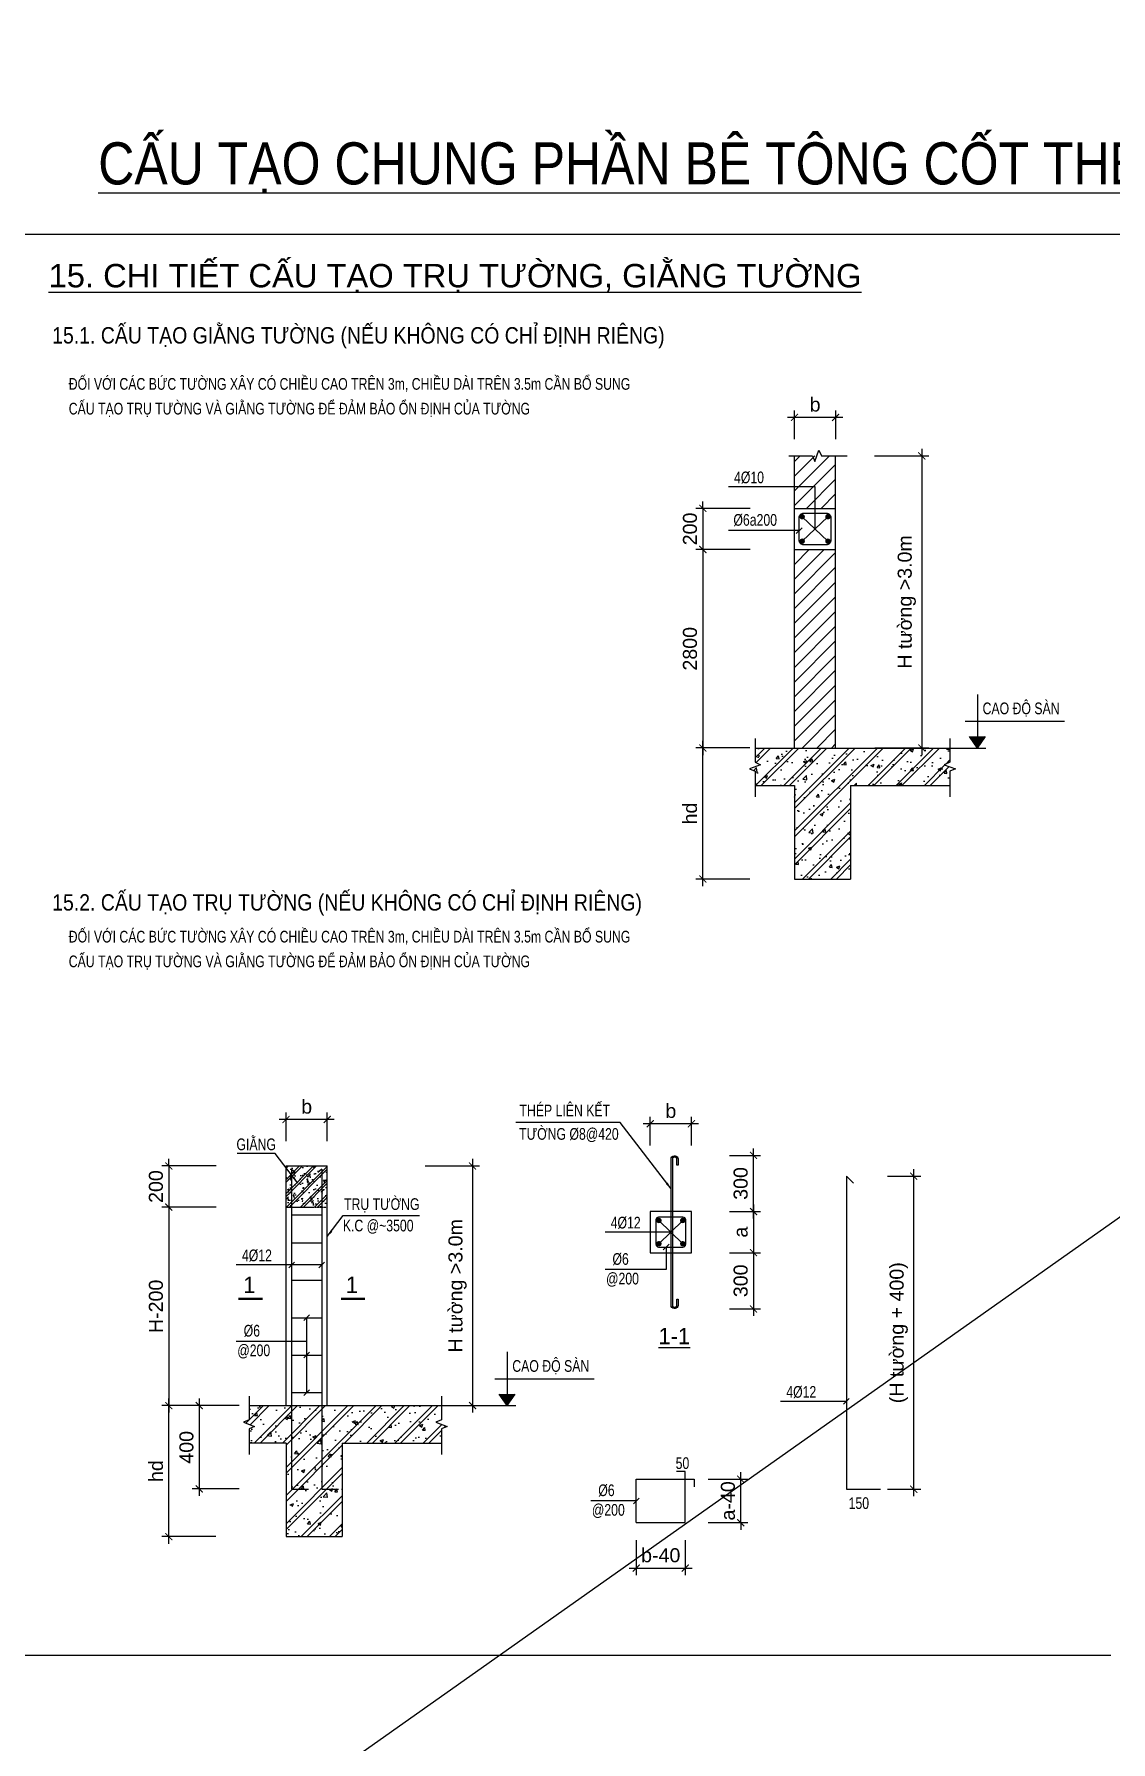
# Model space of a CAD drawing. Header units: millimetres. Extents: x -241424 to 696054, y -125618 to 93710.
# Drawn here: x 226149 to 249154, y 22912 to 59397 of the extents above; entities that cross this region are included whole.
import ezdxf
from ezdxf.enums import TextEntityAlignment as Align

# ---------------------------------------------------------------- set-up
doc = ezdxf.new("R2010")
doc.units = ezdxf.units.MM
doc.header["$LTSCALE"] = 7
doc.header["$PDMODE"] = 3
doc.linetypes.add('HIDDEN', pattern=[0.375, 0.25, -0.125])
doc.layers.get('0').update_dxf_attribs({"linetype": 'CONTINUOUS'})
doc.layers.get('Defpoints').update_dxf_attribs({"color": 6, "linetype": 'CONTINUOUS'})
for name, color, linetype in [('CDC_02_DIM', 1, 'CONTINUOUS'), ('CDC_03_BORDER', 3, 'CONTINUOUS'), ('CDC_04_HIDDEN', 8, 'HIDDEN'), ('CDC_05_STEEL', 4, 'CONTINUOUS'), ('CDC_06_TEXT', 2, 'CONTINUOUS'), ('CDC_10_HATCH', 251, 'CONTINUOUS'), ('CDC_11_NOTE', 8, 'CONTINUOUS')]:
    doc.layers.add(name, color=color, linetype=linetype)
doc.layers.add('KCS_Plotter', color=11, linetype='CONTINUOUS', plot=False)
doc.styles.add('ARIAL', font='arial.ttf')
doc.styles.add('AVANTH-KT', font='')
doc.styles.get('AVANTH-KT').set_extended_font_data('.VnAvantH')
doc.dimstyles.new('DIM1-25', dxfattribs={"dimscale": 1.2, "dimtxt": 250, "dimasz": 125, "dimexe": 125, "dimexo": 0.06, "dimgap": 100, "dimtad": 1, "dimdec": 0, "dimzin": 0, "dimdsep": 46, "dimtxsty": 'ARIAL', "dimblk": 'ARCHTICK', "dimcen": 100, "dimdle": 125, "dimclrd": 256, "dimclre": 1, "dimclrt": 2, "dimadec": 0, "dimazin": 0, "dimtfac": 1, "dimtdec": 0, "dimtix": 1, "dimtmove": 2, "dimatfit": 0, "dimfxl": 1, "dimtolj": 1, "dimtzin": 0, "dimarcsym": 0})

# ---------------------------------------------------------------- blocks, each defined once
blk = doc.blocks.new('_ArchTick')
at = {"color": 0, "linetype": 'ByBlock', "const_width": 0.15}
blk.add_lwpolyline([(-0.5, -0.5), (0.5, 0.5)], dxfattribs=at)
blk = doc.blocks.new('*D276')
at = {"layer": 'CDC_02_DIM', "lineweight": -2, "transparency": 16777216}
blk.add_line((232562, 36210), (231382, 36210), dxfattribs=at)
at = {"layer": 'CDC_02_DIM', "color": 1, "lineweight": -2, "transparency": 16777216}
for p, q in [((231532, 35747), (231532, 36360)), ((232412, 35747), (232412, 36360))]:
    blk.add_line(p, q, dxfattribs=at)
at = {"layer": 'Defpoints', "color": 0, "transparency": 16777216}
for p in [(231532, 36210), (231532, 35747), (232412, 35747)]:
    blk.add_point(p, dxfattribs=at)
at = {"layer": 'CDC_02_DIM', "lineweight": -2, "transparency": 16777216, "xscale": 150, "yscale": 150, "zscale": 150, "rotation": 180}
blk.add_blockref('_ArchTick', (231532, 36210), dxfattribs=at)
at = {"layer": 'CDC_02_DIM', "lineweight": -2, "transparency": 16777216, "xscale": 150, "yscale": 150, "zscale": 150}
blk.add_blockref('_ArchTick', (232412, 36210), dxfattribs=at)
at = {"layer": 'CDC_02_DIM', "color": 2, "transparency": 16777216, "insert": (231972, 36482), "char_height": 300, "attachment_point": 5, "style": 'ARIAL'}
blk.add_mtext('\\A1;b', dxfattribs=at)
blk = doc.blocks.new('*D277')
at = {"layer": 'CDC_02_DIM', "color": 1, "lineweight": -2, "transparency": 16777216}
for p, q in [((230037, 34336), (228876, 34336)), ((230028, 30096), (228876, 30096))]:
    blk.add_line(p, q, dxfattribs=at)
at = {"layer": 'CDC_02_DIM', "lineweight": -2, "transparency": 16777216}
blk.add_line((229026, 34486), (229026, 29946), dxfattribs=at)
at = {"layer": 'Defpoints', "color": 0, "transparency": 16777216}
for p in [(230037, 34336), (229026, 30096), (230028, 30096)]:
    blk.add_point(p, dxfattribs=at)
at = {"layer": 'CDC_02_DIM', "lineweight": -2, "transparency": 16777216, "xscale": 150, "yscale": 150, "zscale": 150}
for p, rotation in [((229026, 34336), 90), ((229026, 30096), 270)]:
    blk.add_blockref('_ArchTick', p, dxfattribs=dict(at, rotation=rotation))
at = {"layer": 'CDC_02_DIM', "color": 2, "transparency": 16777216, "insert": (228752, 32216), "char_height": 300, "attachment_point": 5, "rotation": 90, "style": 'ARIAL'}
blk.add_mtext('\\A1;H-200', dxfattribs=at)
blk = doc.blocks.new('*D278')
at = {"layer": 'CDC_02_DIM', "color": 1, "lineweight": -2, "transparency": 16777216}
for p, q in [((230028, 30096), (228876, 30096)), ((230034, 27296), (228876, 27296))]:
    blk.add_line(p, q, dxfattribs=at)
at = {"layer": 'CDC_02_DIM', "lineweight": -2, "transparency": 16777216}
blk.add_line((229026, 27146), (229026, 30246), dxfattribs=at)
at = {"layer": 'Defpoints', "color": 0, "transparency": 16777216}
for p in [(229026, 30096), (230028, 30096), (230034, 27296)]:
    blk.add_point(p, dxfattribs=at)
at = {"layer": 'CDC_02_DIM', "lineweight": -2, "transparency": 16777216, "xscale": 150, "yscale": 150, "zscale": 150}
for p, rotation in [((229026, 30096), 90), ((229026, 27296), 270)]:
    blk.add_blockref('_ArchTick', p, dxfattribs=dict(at, rotation=rotation))
at = {"layer": 'CDC_02_DIM', "color": 2, "transparency": 16777216, "insert": (228753, 28696), "char_height": 300, "attachment_point": 5, "rotation": 90, "style": 'ARIAL'}
blk.add_mtext('\\A1;h{\\f.VnArial|b0|i0|c0|p34;d}', dxfattribs=at)
blk = doc.blocks.new('*D279')
at = {"layer": 'CDC_02_DIM', "color": 1, "lineweight": -2, "transparency": 16777216}
for p, q in [((230037, 35216), (228876, 35216)), ((230035, 34336), (228876, 34336))]:
    blk.add_line(p, q, dxfattribs=at)
at = {"layer": 'CDC_02_DIM', "lineweight": -2, "transparency": 16777216}
for p, q in [((229026, 35216), (229026, 35366)), ((229026, 35216), (229026, 34336)), ((229026, 34336), (229026, 34186))]:
    blk.add_line(p, q, dxfattribs=at)
at = {"layer": 'Defpoints', "color": 0, "transparency": 16777216}
for p in [(230037, 35216), (229026, 34336), (230035, 34336)]:
    blk.add_point(p, dxfattribs=at)
at = {"layer": 'CDC_02_DIM', "lineweight": -2, "transparency": 16777216, "xscale": 150, "yscale": 150, "zscale": 150}
for p, rotation in [((229026, 35216), 270), ((229026, 34336), 90)]:
    blk.add_blockref('_ArchTick', p, dxfattribs=dict(at, rotation=rotation))
at = {"layer": 'CDC_02_DIM', "color": 2, "transparency": 16777216, "insert": (228752, 34776), "char_height": 300, "attachment_point": 5, "rotation": 90, "style": 'ARIAL'}
blk.add_mtext('\\A1;200', dxfattribs=at)
blk = doc.blocks.new('*D280')
at = {"layer": 'CDC_02_DIM', "color": 1, "lineweight": -2, "transparency": 16777216}
for p, q in [((234505, 35216), (235666, 35216)), ((234515, 30096), (235666, 30096))]:
    blk.add_line(p, q, dxfattribs=at)
at = {"layer": 'CDC_02_DIM', "lineweight": -2, "transparency": 16777216}
blk.add_line((235516, 35366), (235516, 29946), dxfattribs=at)
at = {"layer": 'Defpoints', "color": 0, "transparency": 16777216}
for p in [(234505, 35216), (234515, 30096), (235516, 30096)]:
    blk.add_point(p, dxfattribs=at)
at = {"layer": 'CDC_02_DIM', "lineweight": -2, "transparency": 16777216, "xscale": 150, "yscale": 150, "zscale": 150}
for p, rotation in [((235516, 35216), 90), ((235516, 30096), 270)]:
    blk.add_blockref('_ArchTick', p, dxfattribs=dict(at, rotation=rotation))
at = {"layer": 'CDC_02_DIM', "color": 2, "transparency": 16777216, "insert": (235196, 32656), "char_height": 300, "attachment_point": 5, "rotation": 90, "style": 'ARIAL'}
blk.add_mtext('\\A1;H t{\\f.VnArial|b0|i0|c0|p34;\xadêng >3.0m}', dxfattribs=at)
blk = doc.blocks.new('*D281')
at = {"layer": 'CDC_02_DIM', "color": 1, "lineweight": -2, "transparency": 16777216}
for p, q in [((230531, 30096), (229527, 30096)), ((230531, 28315), (229527, 28315))]:
    blk.add_line(p, q, dxfattribs=at)
at = {"layer": 'CDC_02_DIM', "lineweight": -2, "transparency": 16777216}
blk.add_line((229677, 30246), (229677, 28165), dxfattribs=at)
at = {"layer": 'Defpoints', "color": 0, "transparency": 16777216}
for p in [(230531, 30096), (229677, 28315), (230531, 28315)]:
    blk.add_point(p, dxfattribs=at)
at = {"layer": 'CDC_02_DIM', "lineweight": -2, "transparency": 16777216, "xscale": 150, "yscale": 150, "zscale": 150}
for p, rotation in [((229677, 30096), 90), ((229677, 28315), 270)]:
    blk.add_blockref('_ArchTick', p, dxfattribs=dict(at, rotation=rotation))
at = {"layer": 'CDC_02_DIM', "color": 2, "transparency": 16777216, "insert": (229404, 29205), "char_height": 300, "attachment_point": 5, "rotation": 90, "style": 'ARIAL'}
blk.add_mtext('\\A1;400', dxfattribs=at)
blk = doc.blocks.new('*D282')
at = {"layer": 'CDC_02_DIM', "color": 1, "lineweight": -2, "transparency": 16777216}
for p, q in [((239313, 35656), (239313, 36268)), ((240193, 35656), (240193, 36268))]:
    blk.add_line(p, q, dxfattribs=at)
at = {"layer": 'CDC_02_DIM', "lineweight": -2, "transparency": 16777216}
blk.add_line((240343, 36118), (239163, 36118), dxfattribs=at)
at = {"layer": 'Defpoints', "color": 0, "transparency": 16777216}
for p in [(239313, 36118), (239313, 35656), (240193, 35656)]:
    blk.add_point(p, dxfattribs=at)
at = {"layer": 'CDC_02_DIM', "lineweight": -2, "transparency": 16777216, "xscale": 150, "yscale": 150, "zscale": 150, "rotation": 180}
blk.add_blockref('_ArchTick', (239313, 36118), dxfattribs=at)
at = {"layer": 'CDC_02_DIM', "lineweight": -2, "transparency": 16777216, "xscale": 150, "yscale": 150, "zscale": 150}
blk.add_blockref('_ArchTick', (240193, 36118), dxfattribs=at)
at = {"layer": 'CDC_02_DIM', "color": 2, "transparency": 16777216, "insert": (239753, 36391), "char_height": 300, "attachment_point": 5, "style": 'ARIAL'}
blk.add_mtext('\\A1;b', dxfattribs=at)
blk = doc.blocks.new('*D283')
at = {"layer": 'CDC_02_DIM', "lineweight": -2, "transparency": 16777216}
blk.add_line((241519, 34392), (241519, 33212), dxfattribs=at)
at = {"layer": 'CDC_02_DIM', "color": 1, "lineweight": -2, "transparency": 16777216}
for p, q in [((241003, 34242), (241669, 34242)), ((241003, 33362), (241669, 33362))]:
    blk.add_line(p, q, dxfattribs=at)
at = {"layer": 'Defpoints', "color": 0, "transparency": 16777216}
for p in [(241003, 34242), (241003, 33362), (241519, 33362)]:
    blk.add_point(p, dxfattribs=at)
at = {"layer": 'CDC_02_DIM', "lineweight": -2, "transparency": 16777216, "xscale": 150, "yscale": 150, "zscale": 150}
for p, rotation in [((241519, 34242), 90), ((241519, 33362), 270)]:
    blk.add_blockref('_ArchTick', p, dxfattribs=dict(at, rotation=rotation))
at = {"layer": 'CDC_02_DIM', "color": 2, "transparency": 16777216, "insert": (241246, 33802), "char_height": 300, "attachment_point": 5, "rotation": 90, "style": 'ARIAL'}
blk.add_mtext('\\A1;a', dxfattribs=at)
blk = doc.blocks.new('*D284')
at = {"layer": 'CDC_02_DIM', "lineweight": -2, "transparency": 16777216}
blk.add_line((244943, 28159), (244943, 35148), dxfattribs=at)
at = {"layer": 'CDC_02_DIM', "color": 1, "lineweight": -2, "transparency": 16777216}
for p, q in [((244385, 34998), (245093, 34998)), ((244385, 28309), (245093, 28309))]:
    blk.add_line(p, q, dxfattribs=at)
at = {"layer": 'Defpoints', "color": 0, "transparency": 16777216}
for p in [(244385, 34998), (244943, 34998), (244385, 28309)]:
    blk.add_point(p, dxfattribs=at)
at = {"layer": 'CDC_02_DIM', "lineweight": -2, "transparency": 16777216, "xscale": 150, "yscale": 150, "zscale": 150}
for p, rotation in [((244943, 34998), 90), ((244943, 28309), 270)]:
    blk.add_blockref('_ArchTick', p, dxfattribs=dict(at, rotation=rotation))
at = {"layer": 'CDC_02_DIM', "color": 2, "transparency": 16777216, "insert": (244623, 31653), "char_height": 300, "attachment_point": 5, "rotation": 90, "style": 'ARIAL'}
blk.add_mtext('\\A1;(H {\\f.VnArial|b0|i0|c0|p34;t\xadêng + }400)', dxfattribs=at)
blk = doc.blocks.new('*D285')
at = {"layer": 'CDC_02_DIM', "color": 1, "lineweight": -2, "transparency": 16777216}
for p, q in [((239013, 27221), (239013, 26474)), ((240060, 27221), (240060, 26474))]:
    blk.add_line(p, q, dxfattribs=at)
at = {"layer": 'CDC_02_DIM', "lineweight": -2, "transparency": 16777216}
blk.add_line((238863, 26624), (240210, 26624), dxfattribs=at)
at = {"layer": 'Defpoints', "color": 0, "transparency": 16777216}
for p in [(239013, 27221), (240060, 27221), (240060, 26624)]:
    blk.add_point(p, dxfattribs=at)
at = {"layer": 'CDC_02_DIM', "lineweight": -2, "transparency": 16777216, "xscale": 150, "yscale": 150, "zscale": 150, "rotation": 180}
blk.add_blockref('_ArchTick', (239013, 26624), dxfattribs=at)
at = {"layer": 'CDC_02_DIM', "lineweight": -2, "transparency": 16777216, "xscale": 150, "yscale": 150, "zscale": 150}
blk.add_blockref('_ArchTick', (240060, 26624), dxfattribs=at)
at = {"layer": 'CDC_02_DIM', "color": 2, "transparency": 16777216, "insert": (239537, 26897), "char_height": 300, "attachment_point": 5, "style": 'ARIAL'}
blk.add_mtext('\\A1;b-40', dxfattribs=at)
blk = doc.blocks.new('*D286')
at = {"layer": 'CDC_02_DIM', "color": 1, "lineweight": -2, "transparency": 16777216}
for p, q in [((240554, 28524), (241396, 28524)), ((240554, 27595), (241396, 27595))]:
    blk.add_line(p, q, dxfattribs=at)
at = {"layer": 'CDC_02_DIM', "lineweight": -2, "transparency": 16777216}
for p, q in [((241246, 28524), (241246, 28674)), ((241246, 27595), (241246, 28524)), ((241246, 27595), (241246, 27445))]:
    blk.add_line(p, q, dxfattribs=at)
at = {"layer": 'Defpoints', "color": 0, "transparency": 16777216}
for p in [(240554, 28524), (241246, 28524), (240554, 27595)]:
    blk.add_point(p, dxfattribs=at)
at = {"layer": 'CDC_02_DIM', "lineweight": -2, "transparency": 16777216, "xscale": 150, "yscale": 150, "zscale": 150}
for p, rotation in [((241246, 28524), 270), ((241246, 27595), 90)]:
    blk.add_blockref('_ArchTick', p, dxfattribs=dict(at, rotation=rotation))
at = {"layer": 'CDC_02_DIM', "color": 2, "transparency": 16777216, "insert": (240973, 28060), "char_height": 300, "attachment_point": 5, "rotation": 90, "style": 'ARIAL'}
blk.add_mtext('\\A1;a-40', dxfattribs=at)
blk = doc.blocks.new('*D287')
at = {"layer": 'CDC_02_DIM', "color": 1, "lineweight": -2, "transparency": 16777216}
for p, q in [((241003, 33362), (241669, 33362)), ((241003, 32162), (241669, 32162))]:
    blk.add_line(p, q, dxfattribs=at)
at = {"layer": 'CDC_02_DIM', "lineweight": -2, "transparency": 16777216}
blk.add_line((241519, 33512), (241519, 32012), dxfattribs=at)
at = {"layer": 'Defpoints', "color": 0, "transparency": 16777216}
for p in [(241003, 33362), (241003, 32162), (241519, 32162)]:
    blk.add_point(p, dxfattribs=at)
at = {"layer": 'CDC_02_DIM', "lineweight": -2, "transparency": 16777216, "xscale": 150, "yscale": 150, "zscale": 150}
for p, rotation in [((241519, 33362), 90), ((241519, 32162), 270)]:
    blk.add_blockref('_ArchTick', p, dxfattribs=dict(at, rotation=rotation))
at = {"layer": 'CDC_02_DIM', "color": 2, "transparency": 16777216, "insert": (241246, 32762), "char_height": 300, "attachment_point": 5, "rotation": 90, "style": 'ARIAL'}
blk.add_mtext('\\A1;300', dxfattribs=at)
blk = doc.blocks.new('*D288')
at = {"layer": 'CDC_02_DIM', "color": 1, "lineweight": -2, "transparency": 16777216}
for p, q in [((241003, 35442), (241669, 35442)), ((241003, 34242), (241669, 34242))]:
    blk.add_line(p, q, dxfattribs=at)
at = {"layer": 'CDC_02_DIM', "lineweight": -2, "transparency": 16777216}
blk.add_line((241519, 34092), (241519, 35592), dxfattribs=at)
at = {"layer": 'Defpoints', "color": 0, "transparency": 16777216}
for p in [(241003, 35442), (241519, 35442), (241003, 34242)]:
    blk.add_point(p, dxfattribs=at)
at = {"layer": 'CDC_02_DIM', "lineweight": -2, "transparency": 16777216, "xscale": 150, "yscale": 150, "zscale": 150}
for p, rotation in [((241519, 35442), 90), ((241519, 34242), 270)]:
    blk.add_blockref('_ArchTick', p, dxfattribs=dict(at, rotation=rotation))
at = {"layer": 'CDC_02_DIM', "color": 2, "transparency": 16777216, "insert": (241246, 34842), "char_height": 300, "attachment_point": 5, "rotation": 90, "style": 'ARIAL'}
blk.add_mtext('\\A1;300', dxfattribs=at)
blk = doc.blocks.new('*D801')
at = {"layer": 'CDC_02_DIM', "lineweight": -2, "transparency": 16777216}
blk.add_line((243425, 51210), (242245, 51210), dxfattribs=at)
at = {"layer": 'CDC_02_DIM', "color": 1, "lineweight": -2, "transparency": 16777216}
for p, q in [((242395, 50747), (242395, 51360)), ((243275, 50747), (243275, 51360))]:
    blk.add_line(p, q, dxfattribs=at)
at = {"layer": 'Defpoints', "color": 0, "transparency": 16777216}
for p in [(242395, 51210), (242395, 50747), (243275, 50747)]:
    blk.add_point(p, dxfattribs=at)
at = {"layer": 'CDC_02_DIM', "lineweight": -2, "transparency": 16777216, "xscale": 150, "yscale": 150, "zscale": 150, "rotation": 180}
blk.add_blockref('_ArchTick', (242395, 51210), dxfattribs=at)
at = {"layer": 'CDC_02_DIM', "lineweight": -2, "transparency": 16777216, "xscale": 150, "yscale": 150, "zscale": 150}
blk.add_blockref('_ArchTick', (243275, 51210), dxfattribs=at)
at = {"layer": 'CDC_02_DIM', "color": 2, "transparency": 16777216, "insert": (242835, 51483), "char_height": 300, "attachment_point": 5, "style": 'ARIAL'}
blk.add_mtext('\\A1;b', dxfattribs=at)
blk = doc.blocks.new('*D802')
at = {"layer": 'CDC_02_DIM', "lineweight": -2, "transparency": 16777216}
blk.add_line((240436, 48536), (240436, 43996), dxfattribs=at)
at = {"layer": 'CDC_02_DIM', "color": 1, "lineweight": -2, "transparency": 16777216}
for p, q in [((241447, 48386), (240286, 48386)), ((241438, 44146), (240286, 44146))]:
    blk.add_line(p, q, dxfattribs=at)
at = {"layer": 'Defpoints', "color": 0, "transparency": 16777216}
for p in [(241447, 48386), (240436, 44146), (241438, 44146)]:
    blk.add_point(p, dxfattribs=at)
at = {"layer": 'CDC_02_DIM', "lineweight": -2, "transparency": 16777216, "xscale": 150, "yscale": 150, "zscale": 150}
for p, rotation in [((240436, 48386), 90), ((240436, 44146), 270)]:
    blk.add_blockref('_ArchTick', p, dxfattribs=dict(at, rotation=rotation))
at = {"layer": 'CDC_02_DIM', "color": 2, "transparency": 16777216, "insert": (240163, 46266), "char_height": 300, "attachment_point": 5, "rotation": 90, "style": 'ARIAL'}
blk.add_mtext('\\A1;2800', dxfattribs=at)
blk = doc.blocks.new('*D803')
at = {"layer": 'CDC_02_DIM', "lineweight": -2, "transparency": 16777216}
blk.add_line((240436, 41196), (240436, 44296), dxfattribs=at)
at = {"layer": 'CDC_02_DIM', "color": 1, "lineweight": -2, "transparency": 16777216}
for p, q in [((241438, 44146), (240286, 44146)), ((241444, 41346), (240286, 41346))]:
    blk.add_line(p, q, dxfattribs=at)
at = {"layer": 'Defpoints', "color": 0, "transparency": 16777216}
for p in [(240436, 44146), (241438, 44146), (241444, 41346)]:
    blk.add_point(p, dxfattribs=at)
at = {"layer": 'CDC_02_DIM', "lineweight": -2, "transparency": 16777216, "xscale": 150, "yscale": 150, "zscale": 150}
for p, rotation in [((240436, 44146), 90), ((240436, 41346), 270)]:
    blk.add_blockref('_ArchTick', p, dxfattribs=dict(at, rotation=rotation))
at = {"layer": 'CDC_02_DIM', "color": 2, "transparency": 16777216, "insert": (240163, 42746), "char_height": 300, "attachment_point": 5, "rotation": 90, "style": 'ARIAL'}
blk.add_mtext('\\A1;h{\\f.VnArial|b0|i0|c0|p34;d}', dxfattribs=at)
blk = doc.blocks.new('*D804')
at = {"layer": 'CDC_02_DIM', "color": 1, "lineweight": -2, "transparency": 16777216}
for p, q in [((241447, 49266), (240286, 49266)), ((241445, 48386), (240286, 48386))]:
    blk.add_line(p, q, dxfattribs=at)
at = {"layer": 'CDC_02_DIM', "lineweight": -2, "transparency": 16777216}
for p, q in [((240436, 49266), (240436, 49416)), ((240436, 49266), (240436, 48386)), ((240436, 48386), (240436, 48236))]:
    blk.add_line(p, q, dxfattribs=at)
at = {"layer": 'Defpoints', "color": 0, "transparency": 16777216}
for p in [(241447, 49266), (240436, 48386), (241445, 48386)]:
    blk.add_point(p, dxfattribs=at)
at = {"layer": 'CDC_02_DIM', "lineweight": -2, "transparency": 16777216, "xscale": 150, "yscale": 150, "zscale": 150}
for p, rotation in [((240436, 49266), 270), ((240436, 48386), 90)]:
    blk.add_blockref('_ArchTick', p, dxfattribs=dict(at, rotation=rotation))
at = {"layer": 'CDC_02_DIM', "color": 2, "transparency": 16777216, "insert": (240163, 48826), "char_height": 300, "attachment_point": 5, "rotation": 90, "style": 'ARIAL'}
blk.add_mtext('\\A1;200', dxfattribs=at)
blk = doc.blocks.new('*D805')
at = {"layer": 'CDC_02_DIM', "color": 1, "lineweight": -2, "transparency": 16777216}
for p, q in [((244104, 50387), (245265, 50387)), ((244115, 44146), (245265, 44146))]:
    blk.add_line(p, q, dxfattribs=at)
at = {"layer": 'CDC_02_DIM', "lineweight": -2, "transparency": 16777216}
blk.add_line((245115, 50537), (245115, 43996), dxfattribs=at)
at = {"layer": 'Defpoints', "color": 0, "transparency": 16777216}
for p in [(244104, 50387), (244115, 44146), (245115, 44146)]:
    blk.add_point(p, dxfattribs=at)
at = {"layer": 'CDC_02_DIM', "lineweight": -2, "transparency": 16777216, "xscale": 150, "yscale": 150, "zscale": 150}
for p, rotation in [((245115, 50387), 90), ((245115, 44146), 270)]:
    blk.add_blockref('_ArchTick', p, dxfattribs=dict(at, rotation=rotation))
at = {"layer": 'CDC_02_DIM', "color": 2, "transparency": 16777216, "insert": (244795, 47267), "char_height": 300, "attachment_point": 5, "rotation": 90, "style": 'ARIAL'}
blk.add_mtext('\\A1;H t{\\f.VnArial|b0|i0|c0|p34;\xadêng >3.0m}', dxfattribs=at)

msp = doc.modelspace()

# ---------------------------------------------------------------- hatches: boundary and pattern name
at = {"layer": 'CDC_10_HATCH'}
h = msp.add_hatch(dxfattribs=at)
h.set_pattern_fill('ANSI31', color=256, scale=70, style=0)
h.set_pattern_definition([(45, (-58975137.27, 2503613.5), (-157.1544821, 157.1544821), [])])
h.paths.add_polyline_path([(243274.5, 48385.8), (242394.5, 48385.8), (242394.5, 44145.8), (243274.5, 44145.8)])
h.paths.add_polyline_path([(242394.5, 49265.8), (243274.5, 49265.8), (243274.5, 50387.4), (242394.5, 50387.4)])
h = msp.add_hatch(dxfattribs=at)
h.set_pattern_fill('CHAU-01', color=256, scale=100, style=0, pattern_type=2)
h.set_pattern_definition([(50, (-306248.23, -40584.76), (717.2602, -62.75213), [75, -825]), (355, (-306248.2, -40584.76), (-138.7513, 752.1921), [60, -660]), (100.4514, (-306188.46, -40590), (578.5094, 689.4395), [63.7402, -701.1421]), (46.1842, (-306248.2, -40384.8), (1067.241, -165.519), [112.5, -1237.5]), (96.6356, (-306159.3, -40398.6), (934.6627, 974.1179), [95.6103, -1051.713]), (351.1842, (-306248.2, -40384.8), (934.662, 974.1186), [90, -990]), (21, (-306148.23, -40434.76), (596.90705, -402.6189), [75, -825]), (326, (-306148.2, -40434.76), (243.3153, 725.15), [60, -660]), (71.4514, (-306098.5, -40468.3), (840.2226, 322.5305), [63.7402, -701.1421]), (37.5, (-306248.23, -40584.76), (12.15986, 332.89385), [0, -652, 0, -670, 0, -662.5]), (7.5, (-306248.23, -40584.76), (263.06954, 394.41171), [0, -382, 0, -637, 0, -252.5]), (327.5, (-306471.23, -40584.76), (533.82244, -22.55487), [0, -250, 0, -780, 0, -1035]), (317.5, (-306571.23, -40584.76), (583.18617, 100.105), [0, -325, 0, -518, 0, -735]), (45, (-306248.23, -40584.76), (-300.52038, 300.52038), []), (45, (-306248.23, -40462.26), (-300.52038, 300.52038), [])])
h.paths.add_polyline_path([(243594.5, 43345.8), (245714.5, 43345.8), (245714.5, 43651.3), (245832.9, 43702.7), (245596.1, 43788.9), (245714.5, 43840.3), (245714.5, 44145.8), (242394.5, 44145.8), (241551.4, 44145.8), (241551.4, 43840.3), (241669.8, 43788.9), (241433, 43702.7), (241551.4, 43651.3), (241551.4, 43345.8), (242394.5, 43345.8), (242394.5, 41345.8), (243594.5, 41345.8)])
h = msp.add_hatch(dxfattribs=at)
h.set_pattern_fill('BT-01', color=256, scale=50, style=0, pattern_type=2)
h.set_pattern_definition([(50, (-59004331.85, 2449256.6), (358.6300913, -31.3760675), [37.5, -412.5]), (355, (-59004331.85, 2449256.6), (-69.3756668, 376.0960669), [30, -330]), (100.4514, (-59004301.97, 2449254), (289.2546909, 344.719771), [31.870095, -350.571056]), (46.1842, (-59004331.85, 2449356.6), (533.6205243, -82.759507), [56.25, -618.75]), (96.6356, (-59004287.4, 2449349.7), (467.331353, 487.0589355), [47.805144, -525.8565]), (351.1842, (-59004331.85, 2449356.6), (467.3309726, 487.0593005), [45, -495]), (21, (-59004281.85, 2449331.6), (298.453526, -201.3094453), [37.5, -412.5]), (326, (-59004281.85, 2449331.6), (121.657666, 362.5750225), [30, -330]), (71.4514, (-59004257, 2449314.84), (420.1113143, 161.2652484), [31.870095, -350.571056]), (37.5, (-59004331.85, 2449256.61), (6.07992766, 166.44692692), [0, -326, 0, -335, 0, -331.25]), (7.5, (-59004331.85, 2449256.61), (131.5347687, 197.20585594), [0, -191, 0, -318.5, 0, -126.25]), (327.5, (-59004443.35, 2449256.61), (266.9112181, -11.27743587), [0, -125, 0, -390, 0, -517.5]), (317.5, (-59004493.35, 2449256.61), (291.5930847, 50.0524912), [0, -162.5, 0, -259, 0, -367.5]), (45, (-59004331.85, 2449256.61), (-150.260191, 150.260191), []), (45, (-59004331.85, 2449317.86), (-150.260191, 150.260191), [])])
h.paths.add_polyline_path([(231532, 35215.9), (231532, 34335.9), (232412, 34335.9), (232412, 35215.9)])
h = msp.add_hatch(dxfattribs=at)
h.set_pattern_fill('CHAU-01', color=256, scale=50, style=0, pattern_type=2)
h.set_pattern_definition([(50, (-305409.3, -43084.76), (717.2602, -62.75213), [75, -825]), (355, (-305409.3, -43084.76), (-138.7513, 752.1921), [60, -660]), (100.4514, (-305349.5, -43090), (578.5094, 689.4395), [63.7402, -701.1421]), (46.1842, (-305409.3, -42884.8), (1067.241, -165.519), [112.5, -1237.5]), (96.6356, (-305320.3, -42898.6), (934.6627, 974.1179), [95.6103, -1051.713]), (351.1842, (-305409.3, -42884.8), (934.662, 974.1186), [90, -990]), (21, (-305309.3, -42934.76), (596.90705, -402.6189), [75, -825]), (326, (-305309.3, -42934.76), (243.3153, 725.15), [60, -660]), (71.4514, (-305259.5, -42968.3), (840.2226, 322.5305), [63.7402, -701.1421]), (37.5, (-305409.27, -43084.76), (12.15986, 332.89385), [0, -652, 0, -670, 0, -662.5]), (7.5, (-305409.27, -43084.76), (263.06954, 394.41171), [0, -382, 0, -637, 0, -252.5]), (327.5, (-305632.27, -43084.76), (533.82244, -22.55487), [0, -250, 0, -780, 0, -1035]), (317.5, (-305732.27, -43084.76), (583.18617, 100.105), [0, -325, 0, -518, 0, -735]), (45, (-305409.27, -43084.76), (-300.52038, 300.52038), []), (45, (-305409.27, -42962.26), (-300.52038, 300.52038), [])])
h.paths.add_polyline_path([(230740.6, 30095.9), (230740.6, 29790.4), (230622.2, 29738.9), (230859, 29652.8), (230740.6, 29601.4), (230740.6, 29295.9), (231532, 29295.9), (231532, 27295.9), (232732, 27295.9), (232732, 29295.9), (234852, 29295.9), (234852, 29601.4), (234970.4, 29652.8), (234733.6, 29738.9), (234852, 29790.4), (234852, 30095.9)])

# ---------------------------------------------------------------- linework, layer by layer
at = {"layer": 'CDC_02_DIM'}
for p, q in [((246305, 45292.5), (246305, 44145.8)), ((248165.9, 44712.1), (246039.5, 44712.1)), ((246305, 44145.8), (246136.1, 44393)), ((246305, 44145.8), (246474, 44393)), ((245714.5, 44145.8), (246486.8, 44145.8)), ((236256.5, 31242.5), (236256.5, 30095.9)), ((238117.4, 30662.2), (235991.1, 30662.2)), ((236256.5, 30095.9), (236087.6, 30343.1)), ((236256.5, 30095.9), (236425.5, 30343.1)), ((235666, 30095.9), (236438.3, 30095.9)), ((243504.5, 30186.4), (242098.9, 30186.4)), ((243442.7, 30126.1), (243566.3, 30246.7)), ((238951.7, 27999.3), (239075.3, 28119.9)), ((239013.5, 28059.6), (238044.2, 28059.6))]:
    msp.add_line(p, q, dxfattribs=at)
at = {"layer": 'CDC_02_DIM', "ltscale": 0.5}
for points in [[(242274.5, 50387.4), (242780, 50387.4), (242831.4, 50269), (242917.6, 50505.8), (242969, 50387.4), (243518.7, 50387.4)], [(241551.4, 44345.8), (241551.4, 43840.3), (241669.8, 43788.9), (241433, 43702.7), (241551.4, 43651.3), (241551.4, 43101.6)], [(245714.5, 44345.8), (245714.5, 43840.3), (245596.1, 43788.9), (245832.9, 43702.7), (245714.5, 43651.3), (245714.5, 43101.6)], [(230740.6, 30295.9), (230740.6, 29790.4), (230622.2, 29738.9), (230859, 29652.8), (230740.6, 29601.4), (230740.6, 29051.7)], [(234852, 30295.9), (234852, 29790.4), (234733.6, 29738.9), (234970.4, 29652.8), (234852, 29601.4), (234852, 29051.7)]]:
    msp.add_lwpolyline(points, dxfattribs=at)
at = {"layer": 'CDC_02_DIM'}
for points in [[(246136.1, 44393), (246474, 44393), (246305, 44145.8)], [(236087.6, 30343.1), (236425.5, 30343.1), (236256.5, 30095.9)]]:
    msp.add_solid(points, dxfattribs=at)
at = {"layer": 'CDC_03_BORDER'}
for p, q in [((273914, 55115.3), (202526, 55115.3)), ((242394.5, 44145.8), (242394.5, 50387.4)), ((243274.5, 44145.8), (243274.5, 50387.4)), ((242394.5, 49265.8), (243274.5, 49265.8)), ((242394.5, 48385.8), (242394.5, 49265.8)), ((243274.5, 48385.8), (243274.5, 49265.8)), ((242394.5, 48385.8), (243274.5, 48385.8)), ((241551.4, 44145.8), (242394.5, 44145.8)), ((242394.5, 44145.8), (245714.5, 44145.8)), ((241551.4, 43345.8), (242394.5, 43345.8)), ((242394.5, 43345.8), (242394.5, 41345.8)), ((243594.5, 43345.8), (245714.5, 43345.8)), ((243594.5, 43345.8), (243594.5, 41345.8)), ((242394.5, 41345.8), (243594.5, 41345.8)), ((231532, 35215.9), (232412, 35215.9)), ((231532, 30095.9), (231532, 35215.9)), ((232412, 30095.9), (232412, 35215.9)), ((230740.6, 30095.9), (234852, 30095.9)), ((231532, 29295.9), (230740.6, 29295.9)), ((231532, 29295.9), (231532, 27295.9)), ((232732, 29295.9), (234852, 29295.9)), ((232732, 29295.9), (232732, 27295.9)), ((231532, 27295.9), (232732, 27295.9)), ((225840.2, 24765.7), (249154.4, 24765.7))]:
    msp.add_line(p, q, dxfattribs=at)
msp.add_lwpolyline([(239312.8, 33362.5), (240192.8, 33362.5), (240192.8, 34242.5), (239312.8, 34242.5)], close=True, dxfattribs=at)
at = {"layer": 'CDC_03_BORDER', "const_width": 44.8}
for points in [[(231030.9, 32376.9), (230515, 32376.9)], [(233219.9, 32376.9), (232704, 32376.9)]]:
    msp.add_lwpolyline(points, dxfattribs=at)
at = {"layer": 'CDC_04_HIDDEN'}
msp.add_line((231532, 34335.9), (232412, 34335.9), dxfattribs=at)
at = {"layer": 'CDC_05_STEEL'}
for p, q in [((231651, 35149.4), (231651, 28309.4)), ((231651, 35149.4), (231734.6, 35075.8)), ((232293.1, 35149.4), (232209.5, 35075.8)), ((232293.1, 35149.4), (232293.1, 28309.4)), ((231651, 34169.9), (232293.1, 34169.9)), ((231651, 33574.4), (232293.1, 33574.4)), ((231651, 32774.4), (232293.1, 32774.4)), ((231651, 31974.4), (232293.1, 31974.4)), ((231651, 31174.4), (232293.1, 31174.4)), ((231651, 30374.4), (232293.1, 30374.4)), ((239013.5, 27595.5), (239013.5, 28523.7)), ((239013.5, 28523.7), (240254.1, 28523.7)), ((240060, 28686.5), (239871.2, 28686.5)), ((240060, 27595.5), (240060, 28686.5)), ((240254.1, 28523.7), (240254.1, 28362.4)), ((231651, 28309.4), (232011.4, 28309.4)), ((232293.1, 28309.4), (232653.5, 28309.4)), ((239013.5, 27595.5), (240060, 27595.5))]:
    msp.add_line(p, q, dxfattribs=at)
for points in [[(242594.5, 48485.8, -0.4142136), (242494.5, 48585.8), (242494.5, 49065.8, -0.4142136), (242594.5, 49165.8), (243074.5, 49165.8, -0.4142136), (243174.5, 49065.8), (243174.5, 48585.8, -0.4142136), (243074.5, 48485.8)], [(239787.8, 32235.5, 0.4142136), (239822.8, 32200.5), (239845.5, 32200.5, 0.4142136), (239880.5, 32235.5), (239880.5, 32370.4), (239910.5, 32370.4), (239910.5, 32235.5, -0.4142136), (239845.5, 32170.5), (239822.8, 32170.5, -0.4142136), (239757.8, 32235.5), (239757.8, 35366.5, -0.4142136), (239822.8, 35431.5), (239845.5, 35431.5, -0.4142136), (239910.5, 35366.5), (239910.5, 35231.5), (239880.5, 35231.5), (239880.5, 35366.5, 0.4142136), (239845.5, 35401.5), (239822.8, 35401.5, 0.4142136), (239787.8, 35366.5)], [(239492.8, 33482.5), (240012.8, 33482.5, 0.4142136), (240072.8, 33542.5), (240072.8, 34062.5, 0.4142136), (240012.8, 34122.5), (239492.8, 34122.5, 0.4142136), (239432.8, 34062.5), (239432.8, 33542.5, 0.4142136)]]:
    msp.add_lwpolyline(points, format="xyb", close=True, dxfattribs=at)
at = {"layer": 'CDC_05_STEEL', "const_width": 57.6}
for points in [[(242530.8, 49087, -1), (242588.4, 49087, -1)], [(243138.2, 49087, 1), (243080.6, 49087, 1)], [(242530.8, 48564.5, 1), (242588.4, 48564.5, 1)], [(243138.2, 48564.5, -1), (243080.6, 48564.5, -1)], [(239469.1, 34051.2, -1), (239526.7, 34051.2, -1)], [(240036.6, 34051.2, 1), (239979, 34051.2, 1)], [(239469.1, 33553.7, 1), (239526.7, 33553.7, 1)], [(240036.6, 33553.7, -1), (239979, 33553.7, -1)]]:
    msp.add_lwpolyline(points, format="xyb", close=True, dxfattribs=at)
at = {"layer": 'CDC_05_STEEL'}
msp.add_lwpolyline([(243653.8, 34848), (243504.5, 34997.5), (243504.5, 28309.4), (244235.7, 28309.4)], dxfattribs=at)
at = {"layer": 'CDC_11_NOTE'}
for p, q in [((242834.5, 49724.5), (240982.5, 49724.5)), ((242834.5, 48825.8), (242834.5, 49724.5)), ((242559.6, 49087), (243109.4, 48564.5)), ((242559.6, 48564.5), (243109.4, 49087)), ((242494.5, 48791.8), (240982.5, 48791.8)), ((242432.7, 48731.5), (242556.3, 48852.1)), ((239497.9, 34051.2), (240007.8, 33553.7)), ((239497.9, 33553.7), (240007.8, 34051.2)), ((239752.8, 33802.5), (238347.3, 33802.5)), ((239591, 33422.2), (239714.7, 33542.8)), ((239652.8, 33482.5), (239652.8, 33001)), ((232293.1, 33102.9), (230468.4, 33102.9)), ((231589.1, 33042.5), (231712.8, 33163.2)), ((232231.3, 33042.5), (232354.9, 33163.2)), ((239652.8, 33001), (238347.3, 33001)), ((231910.2, 31914), (232033.8, 32034.7)), ((231972, 30374.4), (231972, 31974.4)), ((231972, 31467.9), (230468.4, 31467.9)), ((231910.2, 31114), (232033.8, 31234.7)), ((231910.2, 30314), (232033.8, 30434.7))]:
    msp.add_line(p, q, dxfattribs=at)
at = {"layer": 'KCS_Plotter'}
msp.add_line((201026, -2.5), (285126, 59397.5), dxfattribs=at)

# ---------------------------------------------------------------- texts
at = {"layer": 'CDC_06_TEXT', "style": 'ARIAL', "width": 0.85}
msp.add_text('%%UCẤU TẠO CHUNG PHẦN BÊ TÔNG CỐT THÉP', height=900, dxfattribs=at).set_placement((239035.9, 56186.3), align=Align.CENTER)
at = {"layer": 'CDC_06_TEXT', "color": 4, "style": 'ARIAL'}
msp.add_text('%%U15. CHI TIẾT CẤU TẠO TRỤ TƯỜNG, GIẰNG TƯỜNG', height=500, dxfattribs=at).set_placement((226458.3, 53987.7))
at = {"layer": 'CDC_06_TEXT', "color": 4, "style": 'ARIAL', "width": 0.85}
for s, p in [('15.1. CẤU TẠO GIẰNG TƯỜNG (NẾU KHÔNG CÓ CHỈ ĐỊNH RIÊNG)', (226534.4, 52962.8)), ('15.2. CẤU TẠO TRỤ TƯỜNG (NẾU KHÔNG CÓ CHỈ ĐỊNH RIÊNG)', (226534.4, 40847.3))]:
    msp.add_text(s, height=350, dxfattribs=at).set_placement(p, align=Align.MIDDLE_LEFT)
at = {"layer": 'CDC_06_TEXT', "style": 'ARIAL', "width": 0.75}
for s, p in [('ĐỐI VỚI CÁC BỨC TƯỜNG XÂY CÓ CHIỀU CAO TRÊN 3m, CHIỀU DÀI TRÊN 3.5m CẦN BỔ SUNG', (226888.2, 51799.8)), ('CẤU TẠO TRỤ TƯỜNG VÀ GIẰNG TƯỜNG ĐỂ ĐẢM BẢO ỔN ĐỊNH CỦA TƯỜNG', (226888.2, 51271.4)), ('4%%C10', (241103, 49802.4)), ('%%C6a200', (241089.7, 48894.4)), ('CAO ĐỘ SÀN', (246414.1, 44867.8)), ('ĐỐI VỚI CÁC BỨC TƯỜNG XÂY CÓ CHIỀU CAO TRÊN 3m, CHIỀU DÀI TRÊN 3.5m CẦN BỔ SUNG', (226888.2, 39990.3)), ('CẤU TẠO TRỤ TƯỜNG VÀ GIẰNG TƯỜNG ĐỂ ĐẢM BẢO ỔN ĐỊNH CỦA TƯỜNG', (226888.2, 39461.9)), ('THÉP LIÊN KẾT', (236519.4, 36276.3)), ('GIẰNG', (230471.8, 35552.6)), ('TƯỜNG %%C8@420', (236512.6, 35775.6)), ('TRỤ TƯỜNG', (232770.8, 34276.1)), ('K.C @~3500', (232744.7, 33818.1)), ('4%%C12', (238467.8, 33880.4)), ('4%%C12', (230588.9, 33180.8)), ('%%C6', (238505.3, 33103.6)), ('@200', (238368.8, 32685.1)), ('%%C6', (230626.4, 31570.5)), ('@200', (230489.9, 31152)), ('CAO ĐỘ SÀN', (236365.6, 30817.8)), ('4%%C12', (242219.4, 30264.3)), ('50', (239855.8, 28741.6)), ('%%C6', (238202.3, 28162.2)), ('150', (243551.6, 27887.3)), ('@200', (238065.8, 27743.7))]:
    msp.add_text(s, height=250, dxfattribs=at).set_placement(p)
at = {"layer": 'CDC_06_TEXT', "style": 'AVANTH-KT'}
for s, p in [('1', (230747.7, 32677.2)), ('1', (232936.7, 32677.2)), ('%%U1-1', (239826.3, 31582))]:
    msp.add_text(s, height=350, dxfattribs=at).set_placement(p, align=Align.MIDDLE)

# ---------------------------------------------------------------- dimensions: what is measured, and where the dimension line sits
at = {"layer": 'CDC_02_DIM'}
for base, p1, p2, picture, middle in [((242394.5, 51210.1), (243274.5, 50747.3), (242394.5, 50747.3), '*D801', (242834.5, 51482.6)), ((231532, 36209.6), (232412, 35746.9), (231532, 35746.9), '*D276', (231972, 36482.1)), ((239312.8, 36118.3), (240192.8, 35655.5), (239312.8, 35655.5), '*D282', (239752.8, 36390.7))]:
    dim = msp.add_linear_dim(base=base, p1=p1, p2=p2, text='b', dimstyle='DIM1-25', override={"dimtxsty": 'ARIAL'}, dxfattribs=at)
    dim.commit()
    dim.dimension.update_dxf_attribs({"geometry": picture, "text_midpoint": middle})
for base, p1, p2, angle, text, picture, middle in [((245115.4, 44145.8), (244104.3, 50387.4), (244114.5, 44145.8), 90, 'H t{\\f.VnArial|b0|i0|c0|p34;\xadêng >3.0m}', '*D805', (244794.9, 47266.6)), ((240435.7, 48385.8), (241446.8, 49265.8), (241445.1, 48385.8), 90, '200', '*D804', (240162.5, 48825.8)), ((240435.7, 44145.8), (241446.8, 48385.8), (241438.3, 44145.8), 90, '2800', '*D802', (240162.5, 46265.8)), ((240435.7, 44145.8), (241443.9, 41345.8), (241438.3, 44145.8), 270, 'h{\\f.VnArial|b0|i0|c0|p34;d}', '*D803', (240163.2, 42745.8)), ((229025.6, 34335.9), (230036.7, 35215.9), (230034.9, 34335.9), 90, '200', '*D279', (228752.4, 34775.9)), ((235516, 30095.9), (234504.9, 35215.9), (234515.2, 30095.9), 90, 'H t{\\f.VnArial|b0|i0|c0|p34;\xadêng >3.0m}', '*D280', (235195.6, 32655.9)), ((229025.6, 30095.9), (230036.7, 34335.9), (230028.2, 30095.9), 90, 'H-200', '*D277', (228752.4, 32215.9)), ((229025.6, 30095.9), (230033.8, 27295.9), (230028.2, 30095.9), 270, 'h{\\f.VnArial|b0|i0|c0|p34;d}', '*D278', (228753.1, 28695.9))]:
    dim = msp.add_linear_dim(base=base, p1=p1, p2=p2, angle=angle, text=text, dimstyle='DIM1-25', override={"dimtxsty": 'ARIAL'}, dxfattribs=at)
    dim.commit()
    dim.dimension.update_dxf_attribs({"geometry": picture, "text_midpoint": middle})
for p1, p2, distance, text, picture, middle in [((241002.8, 34242.5), (241002.8, 35442.5), -516, '300', '*D288', (241245.5, 34842.5)), ((244385.4, 28309.4), (244385.4, 34997.5), -558, '(H {\\f.VnArial|b0|i0|c0|p34;t\xadêng + }400)', '*D284', (244622.8, 31653.4)), ((241002.8, 34242.5), (241002.8, 33362.5), 516, 'a', '*D283', (241246.3, 33802.5)), ((241002.8, 33362.5), (241002.8, 32162.5), 516, '300', '*D287', (241245.5, 32762.5)), ((230531, 30095.9), (230531, 28314.9), -854.2, '400', '*D281', (229403.7, 29205.4)), ((240554.3, 27595.5), (240554.3, 28523.7), -691.5, 'a-40', '*D286', (240972.6, 28059.6)), ((239013.5, 27220.9), (240060, 27220.9), -596.7, 'b-40', '*D285', (239536.8, 26897.3))]:
    dim = msp.add_aligned_dim(p1=p1, p2=p2, distance=distance, text=text, dimstyle='DIM1-25', override={"dimtxsty": 'ARIAL'}, dxfattribs=at)
    dim.commit()
    dim.dimension.update_dxf_attribs({"geometry": picture, "text_midpoint": middle})

# ---------------------------------------------------------------- leaders
at = {"layer": 'CDC_11_NOTE'}
for points in [[(239757.8, 34726.7), (238671.2, 36147.3), (236443.3, 36147.3)], [(231781.5, 34851.4), (231296, 35480.9), (230487, 35480.9)], [(232412, 33706.4), (232753.5, 34160.4), (234381, 34160.4)]]:
    msp.add_leader(points, dimstyle='DIM1-25', override={"dimtxsty": 'ARIAL'}, dxfattribs=at)

doc.saveas('drawing.dxf')
